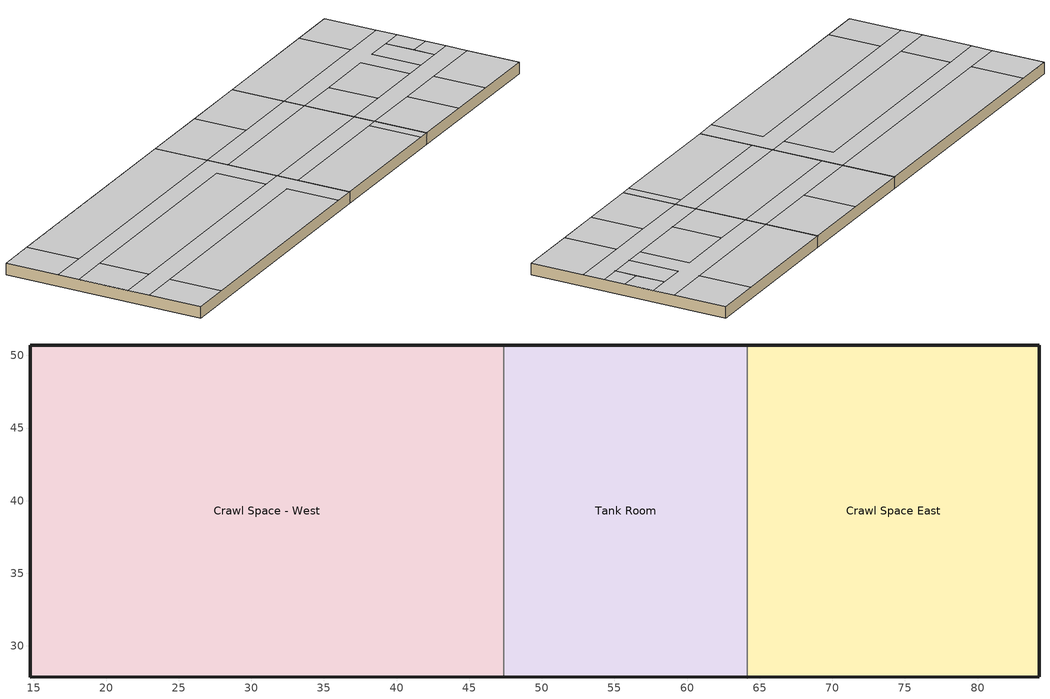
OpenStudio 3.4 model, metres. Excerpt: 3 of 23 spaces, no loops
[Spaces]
Crawl Space - West
 floor outside: 47.38,50.72 47.38,27.86 14.77,27.86 14.77,50.72 z-1.31
 wall outside: 47.38,50.72 14.77,50.72 14.77,27.86 47.38,27.86 z-1.31:0
 wall to Tank Room: 47.38,27.86 47.38,50.72 z-1.31:0
 ceiling to Corridor 2: 47.38,27.86 47.38,36.39 14.77,36.39 14.77,33.95 44.94,33.95 44.94,27.86 z0
 ceiling to Offices - Combined: 44.94,27.86 44.94,33.95 19.34,33.95 19.34,27.86 z0
 ceiling to Office - Corner: 19.34,27.86 19.34,33.95 14.77,33.95 14.77,27.86 z0
 ceiling to Medical Supply - at envelope: 19.34,36.39 19.34,42.18 14.77,42.18 14.77,36.39 z0
 ceiling to Medical Supply: 44.94,36.39 44.94,42.18 19.34,42.18 19.34,36.39 z0
 ceiling to Exam Rooms - Combined: 47.38,44.62 47.38,50.72 19.34,50.72 19.34,44.62 z0
 ceiling to Exam Room - Corner: 19.34,44.62 19.34,50.72 14.77,50.72 14.77,44.62 z0
 ceiling to Corridor 1: 47.38,36.39 47.38,44.62 14.77,44.62 14.77,42.18 44.94,42.18 44.94,36.39 z0
Tank Room
 floor outside: 64.14,50.72 64.14,27.86 47.38,27.86 47.38,50.72 z-1.31
 wall outside: 64.14,50.72 47.38,50.72 / 47.38,27.86 64.14,27.86 z-1.31:0
 wall to Crawl Space East: 64.14,27.86 64.14,50.72 z-1.31:0
 ceiling to Nurses Station: 64.14,36.39 64.14,42.18 47.38,42.18 47.38,36.39 z0
 ceiling to Lobby: 62.92,27.86 62.92,33.95 47.38,33.95 47.38,27.86 z0
 ceiling to Physical Therapy: 64.14,27.86 64.14,33.95 62.92,33.95 62.92,27.86 z0
 ceiling to Corridor 2: 64.14,33.95 64.14,36.39 47.38,36.39 47.38,33.95 z0
 ceiling to Corridor 1: 64.14,42.18 64.14,44.62 47.38,44.62 47.38,42.18 z0
 ceiling to Patient Rooms: 64.14,44.62 64.14,50.72 55.91,50.72 55.91,44.62 z0
 ceiling to Exam Rooms - Combined: 55.91,44.62 55.91,50.72 47.38,50.72 47.38,44.62 z0
Crawl Space East
 floor outside: 84.26,50.72 84.26,27.86 64.14,27.86 64.14,50.72 z-1.31
 wall outside: 64.14,27.86 84.26,27.86 84.26,50.72 64.14,50.72 z-1.31:0
 ceiling to Washroom: 84.26,27.86 84.26,33.95 76.95,33.95 76.95,27.86 z0
 ceiling to Physical Therapy: 71.15,27.86 71.15,33.95 64.14,33.95 64.14,27.86 z0
 ceiling to Pharmacy: 76.95,27.86 76.95,33.95 71.15,33.95 71.15,27.86 z0
 ceiling to Corridor 2: 84.26,33.95 84.26,36.39 64.14,36.39 64.14,33.95 z0
 ceiling to Radiology: 69.33,36.39 69.33,42.18 64.14,42.18 64.14,36.39 z0
 ceiling to Emergency: 76.34,36.39 76.34,42.18 69.33,42.18 69.33,36.39 z0
 ceiling to Server Room: 81.82,36.39 81.82,42.18 78.77,42.18 78.77,36.39 z0
 ceiling to Compressor Room: 81.82,36.39 84.26,36.39 84.26,38.83 81.82,38.83 z0
 ceiling to Laundry: 84.26,38.83 84.26,42.18 81.82,42.18 81.82,38.83 z0
 ceiling to Corridor 1: 78.77,36.39 78.77,42.18 84.26,42.18 84.26,44.62 64.14,44.62 64.14,42.18 76.34,42.18 76.34,36.39 z0
 ceiling to Staff Lounge: 84.26,44.62 84.26,50.72 78.77,50.72 78.77,44.62 z0
 ceiling to Patient Rooms: 78.77,44.62 78.77,50.72 64.14,50.72 64.14,44.62 z0
[Schedule:Ruleset]
Name | Default Day Schedule
Clothing Schedule | Clothing Schedule Default Winter Clothes
NECB-B-Thermostat Setpoint-Heating | NECB-B-Thermostat Setpoint-Heating Default
NECB-B-Thermostat Setpoint-Cooling | NECB-B-Thermostat Setpoint-Cooling Default
[Schedule:Day]
Clothing Schedule Default Winter Clothes; Sept to Dec; Jan to April: 24, 0, 1
Clothing Schedule Summer Clothes: 24, 0, 0.5
Air Velocity Schedule Default; NECB-A-Electric-Equipment Sat Day; NECB-A-Electric-Equipment Sun|Hol Day: 24, 0, 0.2
Work Efficiency Schedule Default; NECB-A-Occupancy Sat Day; NECB-A-Occupancy Sun|Hol Day; May to Aug: 24, 0, 0
NECB-C-Occupancy Default|Wkdy Day: 8, 0, 0, 9, 0, 0.1, 10, 0, 0.2, 12, 0, 0.5, 16, 0, 0.7, 17, 0, 0.8, 18, 0, 0.7, 19, 0, 0.5, 21, 0, 0.3, 24, 0, 0
NECB-C-Occupancy Sat Day: 8, 0, 0, 9, 0, 0.1, 10, 0, 0.2, 11, 0, 0.5, 12, 0, 0.6, 13, 0, 0.8, 16, 0, 0.9, 17, 0, 0.8, 18, 0, 0.7, 19, 0, 0.5, 21, 0, 0.2, 24, 0, 0
NECB-C-Occupancy Sun|Hol Day: 10, 0, 0, 11, 0, 0.1, 13, 0, 0.2, 18, 0, 0.4, 19, 0, 0.2, 24, 0, 0
NECB-C-Lighting Default|Wkdy Day; NECB-C-Lighting Sat Day; NECB-C-Electric-Equipment Default|Wkdy Day; NECB-C-Electric-Equipment Sat Day: 8, 0, 0.05, 9, 0, 0.5, 19, 0, 0.9, 20, 0, 0.6, 21, 0, 0.5, 24, 0, 0.05
NECB-C-Lighting Sun|Hol Day; NECB-C-Electric-Equipment Sun|Hol Day: 10, 0, 0.05, 11, 0, 0.5, 18, 0, 0.9, 19, 0, 0.6, 24, 0, 0.05
NECB-C-Thermostat Setpoint-Heating Default|Wkdy Day; NECB-C-Thermostat Setpoint-Heating Sat Day: 7, 0, 18, 8, 0, 20, 21, 0, 22, 24, 0, 18
NECB-C-Thermostat Setpoint-Heating Sun|Hol Day: 9, 0, 18, 10, 0, 20, 19, 0, 22, 24, 0, 18
NECB-C-Thermostat Setpoint-Cooling Default|Wkdy Day; NECB-C-Thermostat Setpoint-Cooling Sat Day: 7, 0, 35, 21, 0, 24, 24, 0, 35
NECB-C-Thermostat Setpoint-Cooling Sun|Hol Day: 9, 0, 35, 19, 0, 24, 24, 0, 35
NECB-A-Occupancy Default|Wkdy Day: 7, 0, 0, 8, 0, 0.1, 9, 0, 0.7, 12, 0, 0.9, 14, 0, 0.5, 17, 0, 0.9, 18, 0, 0.7, 19, 0, 0.3, 23, 0, 0.1, 24, 0, 0
NECB-A-Lighting Default|Wkdy Day: 7, 0, 0.05, 8, 0, 0.3, 9, 0, 0.8, 17, 0, 0.9, 18, 0, 0.8, 19, 0, 0.5, 21, 0, 0.3, 23, 0, 0.1, 24, 0, 0.05
NECB-A-Lighting Sat Day; NECB-A-Lighting Sun|Hol Day: 24, 0, 0.05
NECB-A-Electric-Equipment Default|Wkdy Day: 7, 0, 0.2, 8, 0, 0.3, 9, 0, 0.8, 18, 0, 0.9, 19, 0, 0.5, 21, 0, 0.3, 24, 0, 0.2
NECB-A-Thermostat Setpoint-Heating Default|Wkdy Day: 6, 0, 18, 7, 0, 20, 21, 0, 22, 24, 0, 18
NECB-A-Thermostat Setpoint-Heating Sat Day; NECB-A-Thermostat Setpoint-Heating Sun|Hol Day: 24, 0, 18
NECB-A-Thermostat Setpoint-Cooling Default|Wkdy Day: 6, 0, 35, 21, 0, 24, 24, 0, 35
NECB-A-Thermostat Setpoint-Cooling Sat Day; NECB-A-Thermostat Setpoint-Cooling Sun|Hol Day: 24, 0, 35
NECB-B-Occupancy Default|Wkdy Day: 1, 0, 0.3, 2, 0, 0.1, 9, 0, 0, 10, 0, 0.1, 11, 0, 0.2, 12, 0, 0.5, 13, 0, 0.9, 14, 0, 0.8, 15, 0, 0.5, 17, 0, 0.2, 18, 0, 0.3, 19, 0, 0.6, 22, 0, 0.9, 23, 0, 0.6, 24, 0, 0.4
NECB-B-Occupancy Sat Day: 1, 0, 0.5, 2, 0, 0.3, 9, 0, 0, 10, 0, 0.1, 11, 0, 0.2, 12, 0, 0.5, 13, 0, 0.9, 14, 0, 0.8, 15, 0, 0.5, 17, 0, 0.2, 18, 0, 0.3, 19, 0, 0.6, 22, 0, 0.9, 24, 0, 0.6
NECB-B-Occupancy Sun|Hol Day: 1, 0, 0.1, 2, 0, 0.3, 10, 0, 0, 11, 0, 0.1, 12, 0, 0.4, 14, 0, 0.5, 15, 0, 0.4, 18, 0, 0.2, 19, 0, 0.5, 21, 0, 0.7, 22, 0, 0.5, 23, 0, 0.3, 24, 0, 0.1
NECB-B-Lighting Default|Wkdy Day; NECB-B-Lighting Sat Day; NECB-B-Electric-Equipment Default|Wkdy Day; NECB-B-Electric-Equipment Sat Day: 1, 0, 0.9, 2, 0, 0.5, 9, 0, 0.1, 10, 0, 0.5, 11, 0, 0.7, 24, 0, 0.9
NECB-B-Lighting Sun|Hol Day; NECB-B-Electric-Equipment Sun|Hol Day: 2, 0, 0.5, 10, 0, 0.1, 11, 0, 0.5, 23, 0, 0.9, 24, 0, 0.5
NECB-B-Thermostat Setpoint-Heating Default; NECB-B-Thermostat Setpoint-Heating Default|Wkdy Day; NECB-B-Thermostat Setpoint-Heating Sat Day: 2, 0, 22, 8, 0, 18, 9, 0, 20, 24, 0, 22
NECB-B-Thermostat Setpoint-Heating Sun|Hol Day: 1, 0, 18, 2, 0, 22, 9, 0, 18, 10, 0, 20, 23, 0, 22, 24, 0, 18
NECB-B-Thermostat Setpoint-Cooling Default; NECB-B-Thermostat Setpoint-Cooling Default|Wkdy Day; NECB-B-Thermostat Setpoint-Cooling Sat Day: 1, 0, 24, 8, 0, 35, 24, 0, 24
NECB-B-Thermostat Setpoint-Cooling Sun|Hol Day: 9, 0, 35, 23, 0, 24, 24, 0, 35
NECB-H-Occupancy Default|Wkdy Day; NECB-H-Occupancy Sat Day; NECB-H-Occupancy Sun|Hol Day; NECB-H-Lighting Default|Wkdy Day; NECB-H-Lighting Sat Day; NECB-H-Lighting Sun|Hol Day; NECB-H-Electric-Equipment Default|Wkdy Day; NECB-H-Electric-Equipment Sat Day; NECB-H-Electric-Equipment Sun|Hol Day: 24, 0, 0.9
NECB-H-Thermostat Setpoint-Heating Default|Wkdy Day; NECB-H-Thermostat Setpoint-Heating Sat Day; NECB-H-Thermostat Setpoint-Heating Sun|Hol Day: 1, 0, 22, 7, 0, 18, 8, 0, 20, 24, 0, 22
NECB-H-Thermostat Setpoint-Cooling Default|Wkdy Day; NECB-H-Thermostat Setpoint-Cooling Sat Day; NECB-H-Thermostat Setpoint-Cooling Sun|Hol Day: 24, 0, 24
Schedule Day 15: 24, 0, 5
Schedule Day 16: 24, 0, 99
[Schedule:Rule] Date Specification Type=DateRange; Start Day=1
Name | Schedule Ruleset | Rule Order | Day Schedule | Start Month | End Month | End Day | Apply Monday | Apply Tuesday | Apply Wednesday | Apply Thursday | Apply Friday | Apply Saturday | Apply Sunday
Schedule Rule 1 | Clothing Schedule | 0 | Clothing Schedule Summer Clothes | 5 | 9 | 30
Schedule Rule 56 | NECB-B-Thermostat Setpoint-Heating | 2 | NECB-B-Thermostat Setpoint-Heating Default|Wkdy Day | 1 | 12 | 31 | Yes | Yes | Yes | Yes | Yes
Schedule Rule 57 | NECB-B-Thermostat Setpoint-Heating | 1 | NECB-B-Thermostat Setpoint-Heating Sat Day | 1 | 12 | 31 |  |  |  |  |  | Yes
Schedule Rule 58 | NECB-B-Thermostat Setpoint-Heating | 0 | NECB-B-Thermostat Setpoint-Heating Sun|Hol Day | 1 | 12 | 31 |  |  |  |  |  |  | Yes
Schedule Rule 59 | NECB-B-Thermostat Setpoint-Cooling | 2 | NECB-B-Thermostat Setpoint-Cooling Default|Wkdy Day | 1 | 12 | 31 | Yes | Yes | Yes | Yes | Yes
Schedule Rule 60 | NECB-B-Thermostat Setpoint-Cooling | 1 | NECB-B-Thermostat Setpoint-Cooling Sat Day | 1 | 12 | 31 |  |  |  |  |  | Yes
Schedule Rule 61 | NECB-B-Thermostat Setpoint-Cooling | 0 | NECB-B-Thermostat Setpoint-Cooling Sun|Hol Day | 1 | 12 | 31 |  |  |  |  |  |  | Yes
